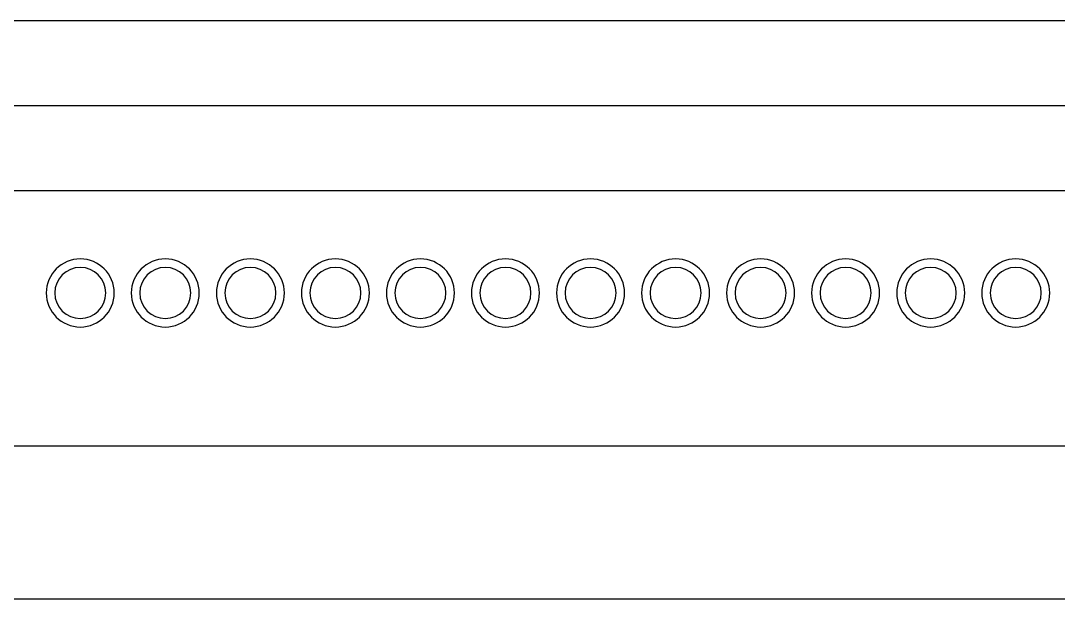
# Model space of a CAD drawing. Extents: x 216492 to 217192, y 357162 to 358262.
# Drawn here: x 216856.3 to 216917.3, y 357503.9 to 357537.9 of the extents above; entities that cross this region are included whole.
import ezdxf

# ---------------------------------------------------------------- set-up
doc = ezdxf.new("R2010")
doc.units = 0
doc.header["$MEASUREMENT"] = 0
doc.layers.add('PV-115', color=7, linetype='Continuous')

# ---------------------------------------------------------------- blocks, each defined once
blk = doc.blocks.new('Manufacturer光辉PartName智能照明控制模块Series12位ShellFrameLimitingCurrentRemarkPartTypeMinCurrent0MaxCurrent0PolesMinPower0MaxPower0LibType2DelFlgfalseUpdateDate')
at = {"layer": 'PV-115'}
for p, q in [((108, -18), (-108, -18)), ((108, -23), (-108, -23)), ((108, -28), (-108, -28)), ((108, -43), (-108, -43)), ((108, -52), (-108, -52))]:
    blk.add_line(p, q, dxfattribs=at)
for centre, radius, start, end in [((-13, -34), 2, 0, 180), ((-8, -34), 2, 0, 180), ((-3, -34), 2, 0, 180), ((2, -34), 2, 0, 180), ((7, -34), 2, 0, 180), ((12, -34), 2, 0, 180), ((17, -34), 2, 0, 180), ((22, -34), 2, 0, 180), ((27, -34), 2, 0, 180), ((32, -34), 2, 0, 180), ((37, -34), 2, 0, 180), ((42, -34), 2, 0, 180), ((-13, -34), 1.5, 0, 180), ((-8, -34), 1.5, 0, 180), ((-3, -34), 1.5, 0, 180), ((2, -34), 1.5, 0, 180), ((7, -34), 1.5, 0, 180), ((12, -34), 1.5, 0, 180), ((17, -34), 1.5, 0, 180), ((22, -34), 1.5, 0, 180), ((27, -34), 1.5, 0, 180), ((32, -34), 1.5, 0, 180), ((37, -34), 1.5, 0, 180), ((42, -34), 1.5, 0, 180), ((-13, -34), 2, 180, 0), ((-13, -34), 1.5, 180, 0), ((-8, -34), 2, 180, 0), ((-8, -34), 1.5, 180, 0), ((-3, -34), 2, 180, 0), ((-3, -34), 1.5, 180, 0), ((2, -34), 2, 180, 0), ((2, -34), 1.5, 180, 0), ((7, -34), 2, 180, 0), ((7, -34), 1.5, 180, 0), ((12, -34), 2, 180, 0), ((12, -34), 1.5, 180, 0), ((17, -34), 2, 180, 0), ((17, -34), 1.5, 180, 0), ((22, -34), 2, 180, 0), ((22, -34), 1.5, 180, 0), ((27, -34), 2, 180, 0), ((27, -34), 1.5, 180, 0), ((32, -34), 2, 180, 0), ((32, -34), 1.5, 180, 0), ((37, -34), 2, 180, 0), ((37, -34), 1.5, 180, 0), ((42, -34), 2, 180, 0), ((42, -34), 1.5, 180, 0)]:
    blk.add_arc(centre, radius, start, end, dxfattribs=at)

msp = doc.modelspace()

# ---------------------------------------------------------------- block references
msp.add_blockref('Manufacturer光辉PartName智能照明控制模块Series12位ShellFrameLimitingCurrentRemarkPartTypeMinCurrent0MaxCurrent0PolesMinPower0MaxPower0LibType2DelFlgfalseUpdateDate', (216872.793, 357555.885))

doc.saveas('drawing.dxf')
